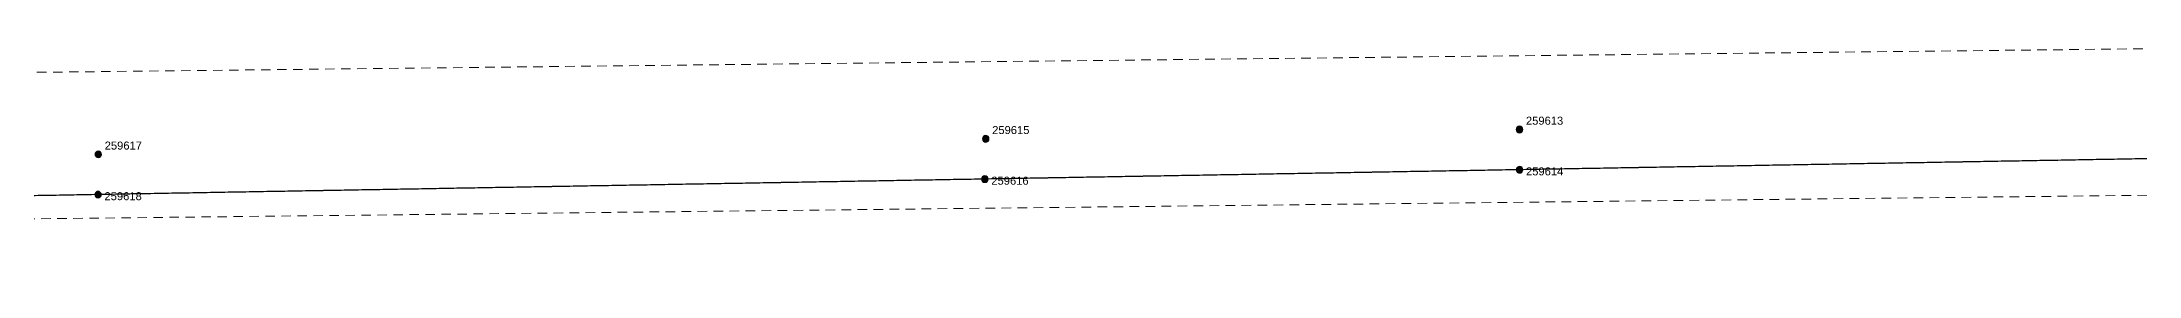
# Model space of a CAD drawing. Header units: metres. Extents: x 231386 to 238683, y 6156973 to 6161532.
# Drawn here: x 234584 to 235239, y 6157932 to 6158005 of the extents above; entities that cross this region are included whole.
import ezdxf
from ezdxf.enums import TextEntityAlignment as Align

# ---------------------------------------------------------------- set-up
doc = ezdxf.new("R2010")
doc.units = ezdxf.units.M
doc.linetypes.add('Cable Exist OH', pattern=[1, 1, 0])
doc.linetypes.add('Dash', pattern=[5, 3, -2])
doc.layers.get('0').update_dxf_attribs({"color": 6})
doc.layers.add('Cadastre Easements_SP_EXT', color=8, linetype='Continuous', lineweight=5)
doc.layers.add('Mains_HV_EXT', color=7, linetype='Continuous')
doc.layers.add('SupportsOH_SP_TR_HV_LV_SL_EXT', color=7, linetype='Continuous')
doc.styles.add('POLE_LABEL', font='arial.ttf')
doc.styles.get("Standard").update_dxf_attribs({"font": 'arial.ttf'})

# ---------------------------------------------------------------- blocks, each defined once
blk = doc.blocks.new('POLE_EXT')
blk.add_hatch(color=256).paths.add_polyline_path([(-1, 0, 1), (1, 0, 1)])
blk.add_lwpolyline([(-1, 0, 1), (1, 0, 1)], format="xyb", close=True)
for tag, height, flags, p in [('pNumber', 2.5, 8, (-17.84, 2.07)), ('OWNED_BY', 0.2, 9, (1.35, -0.4)), ('SPECIAL_USE', 0.2, 9, (1.35, -0.8)), ('STATE', 0.2, 9, (1.35, -1)), ('cLV', 0.2, 9, (1.35, -1.4)), ('hDepth', 0.2, 9, (1.35, -1.6)), ('hDia', 0.2, 9, (1.35, -1.8)), ('cHV', 0.2, 9, (1.35, -2)), ('cLinedev', 0.2, 9, (1.35, -3.4)), ('pExisting', 0.2, 9, (1.35, -3.8)), ('pFooting', 0.2, 9, (1.35, -4.4)), ('pNew', 0.2, 9, (1.35, -4.6)), ('pRelocate', 0.2, 9, (1.35, -5)), ('pRemove', 0.2, 9, (1.35, -5.2)), ('pReplace', 0.2, 9, (1.35, -5.4)), ('pStay', 0.2, 9, (1.35, -5.6)), ('pType', 0.2, 9, (1.35, -5.8)), ('cspan', 0.2, 9, (1.35, -6)), ('STREETNAME', 0.2, 9, (1.35, -6.2)), ('SUBURB', 0.2, 9, (1.35, -6.4)), ('PARENT', 0.2, 9, (1.35, -0.6)), ('USAGE', 0.2, 9, (1.35, -1.2)), ('LBRACKET', 0.2, 9, (1.35, -2.2)), ('LExisting', 0.2, 9, (1.35, -2.4)), ('LANTNUMBER', 0.2, 9, (1.35, -2.6)), ('LOther', 0.2, 9, (1.35, -2.8)), ('LRemove', 0.2, 9, (1.35, -3)), ('LEGEND', 0.2, 9, (1.35, -3.2)), ('LOCATION', 0.2, 9, (1.35, -3.6)), ('PFNUMBER', 0.2, 9, (1.35, -4)), ('NEWPFNUMBER', 0.2, 9, (1.35, -4.2)), ('NOTES', 0.2, 9, (1.35, -6.6)), ('OPERATED_BY', 0.2, 9, (1.36, -7.01)), ('MAINTAINED_BY', 0.2, 9, (1.36, -6.81))]:
    blk.add_attdef(tag, text='', height=height, dxfattribs=dict(flags=flags)).set_placement(p, align=Align.MIDDLE_LEFT)
at = {"style": 'POLE_LABEL'}
for tag, height, flags, p in [('STRUCTURE_PLANT_NUMBER', 0.2, 9, (1.35, 0.03)), ('ASSET_NUM', 2.5, 8, (2, 2)), ('STREET_CODE', 0.2, 9, (1.35, -0.2))]:
    blk.add_attdef(tag, text='', height=height, dxfattribs=dict(at, flags=flags)).set_placement(p, align=Align.MIDDLE_LEFT)
at = {"flags": 1}
blk.add_attdef('Z', (1.35, -7.33), '', height=0.2, dxfattribs=at)

msp = doc.modelspace()

# ---------------------------------------------------------------- linework, layer by layer
at = {"layer": 'Cadastre Easements_SP_EXT', "linetype": 'Dash'}
msp.add_lwpolyline([(235430.27, 6158004.89), (234514.79, 6157994.66), (234160.06, 6157990.65), (234144.96, 6157944.8), (234508.68, 6157948.85), (235422.6, 6157959.04), (235430.27, 6158004.89)], close=True, dxfattribs=at)
at = {"layer": 'Mains_HV_EXT', "linetype": 'Cable Exist OH'}
msp.add_lwpolyline([(235893.11, 6157979.82), (235611.36, 6157974.89), (235456.65, 6157972.18), (235045.53, 6157964.99), (234878.48, 6157962.07), (234601.4, 6157957.23), (234303.32, 6157952.01), (234121.26, 6157948.83), (233841.61, 6157939.11), (233671.62, 6157940.97), (233528.58, 6157938.46), (233147.46, 6157931.8)], dxfattribs=at)

# ---------------------------------------------------------------- block references
at = {"layer": 'SupportsOH_SP_TR_HV_LV_SL_EXT'}
ref = msp.add_blockref('POLE_EXT', (234878.74, 6157974.64), dxfattribs=at)
ref.add_attrib('ASSET_NUM', '259615', dxfattribs={"layer": '0', "height": 2.5, "style": 'POLE_LABEL'}).set_placement((234880.74, 6157975.39), align=Align.BOTTOM_LEFT)
ref = msp.add_blockref('POLE_EXT', (235045.51, 6157977.56), dxfattribs=at)
ref.add_attrib('ASSET_NUM', '259613', dxfattribs={"layer": '0', "height": 2.5, "style": 'POLE_LABEL'}).set_placement((235047.51, 6157978.31), align=Align.BOTTOM_LEFT)
ref = msp.add_blockref('POLE_EXT', (234601.47, 6157969.79), dxfattribs=at)
ref.add_attrib('ASSET_NUM', '259617', dxfattribs={"layer": '0', "height": 2.5, "style": 'POLE_LABEL'}).set_placement((234603.47, 6157970.54), align=Align.BOTTOM_LEFT)
ref = msp.add_blockref('POLE_EXT', (234878.48, 6157962.07), dxfattribs=at)
ref.add_attrib('ASSET_NUM', '259616', dxfattribs={"layer": '0', "height": 2.5, "style": 'POLE_LABEL'}).set_placement((234880.48, 6157962.82), align=Align.TOP_LEFT)
ref = msp.add_blockref('POLE_EXT', (235045.53, 6157964.99), dxfattribs=at)
ref.add_attrib('ASSET_NUM', '259614', dxfattribs={"layer": '0', "height": 2.5, "style": 'POLE_LABEL'}).set_placement((235047.53, 6157965.74), align=Align.TOP_LEFT)
ref = msp.add_blockref('POLE_EXT', (234601.4, 6157957.23), dxfattribs=at)
ref.add_attrib('ASSET_NUM', '259618', dxfattribs={"layer": '0', "height": 2.5, "style": 'POLE_LABEL'}).set_placement((234603.4, 6157957.98), align=Align.TOP_LEFT)

doc.saveas('drawing.dxf')
